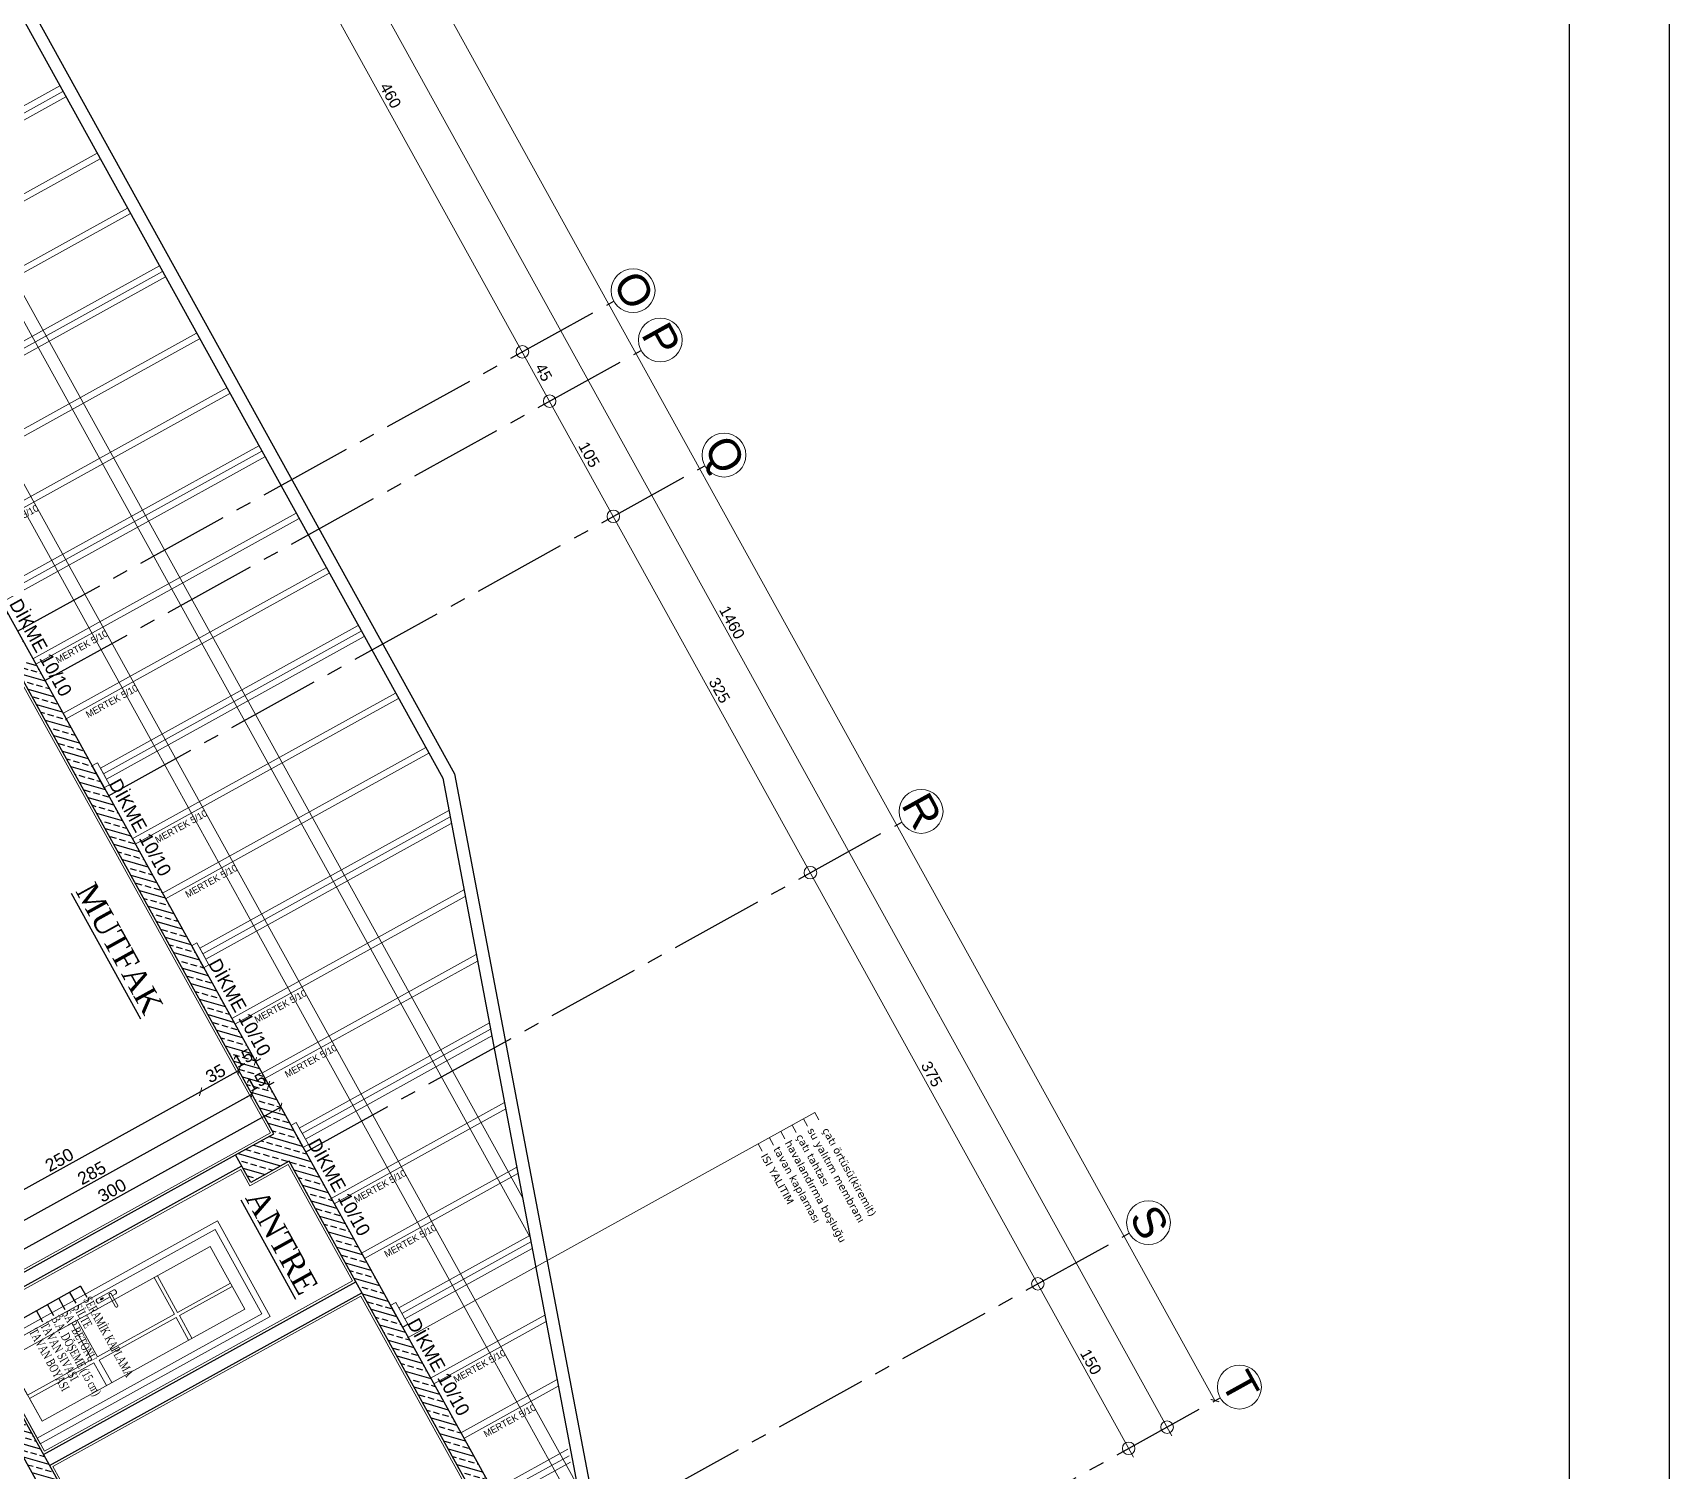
# Model space of a CAD drawing. Header units: millimetres. Extents: x 2232 to 85269, y -3593 to 5869.
# Drawn here: x 10793.9 to 11120.6, y 3424.9 to 3711.7 of the extents above; entities that cross this region are included whole.
import ezdxf

# ---------------------------------------------------------------- set-up
doc = ezdxf.new("R2010")
doc.units = ezdxf.units.MM
for name, pattern in [('CENTER2', [112.5, 75, -12.5, 12.5, -12.5]), ('DASHDOT2', [12.7, 6.35, -3.175, 0, -3.175]), ('DOTX2', [0.5, 0, -0.5])]:
    doc.linetypes.add(name, pattern=pattern)
for name, color, linetype in [("'YAZI", 7, 'Continuous'), ('DOĞRAMA', 33, 'Continuous'), ('GORUNUS', 125, 'Continuous'), ('poz', 1, 'Continuous'), ('Standart', 7, 'Continuous'), ('Yazi', 7, 'Continuous'), ('Ölçülendirme', 7, 'Continuous')]:
    doc.layers.add(name, color=color, linetype=linetype)
for name, color, linetype, lineweight in [('aks', 251, 'DASHDOT2', 35), ('DENIZLIK', 8, 'Continuous', 20), ('duvar', 232, 'Continuous', 30), ('iz', 1, 'DOTX2', 20), ('Kiris', 7, 'Continuous', 30), ('Mertek', 137, 'Continuous', 5), ('sıva iç', 21, 'Continuous', 0), ('yazı', 11, 'Continuous', 20), ('çerceve', 4, 'Continuous', 30), ('ölçü iç', 170, 'Continuous', 9), ('ÖLÇÜ İÇ', 7, 'Continuous', 9)]:
    doc.layers.add(name, color=color, linetype=linetype, lineweight=lineweight)
doc.styles.add('arial_1_18', font='arial.ttf', dxfattribs={"height": 0.2})
doc.styles.add('bergkamp', font='verdana.ttf')
doc.styles.get("Standard").update_dxf_attribs({"font": 'arial.ttf'})
doc.styles.add('Times roman', font='times.ttf')
doc.styles.add('UNIVCH', font='times.ttf', dxfattribs={"width": 0.7})
doc.dimstyles.new('zulay iç ölçü', dxfattribs={"dimtxt": 10, "dimasz": 5, "dimexe": 0.18, "dimexo": 0, "dimgap": 2, "dimtad": 3, "dimdec": 0, "dimzin": 0, "dimdsep": 46, "dimtxsty": 'Standard', "dimblk": 'ARCHTICK', "dimcen": 0.09, "dimse1": 1, "dimse2": 1, "dimadec": 0, "dimazin": 0, "dimtfac": 1, "dimtdec": 0, "dimtix": 1, "dimtofl": 0, "dimtmove": 0, "dimatfit": 3, "dimldrblk": 'ARCHTICK', "dimfxl": 1, "dimtolj": 1, "dimtzin": 0, "dimarcsym": 0})
pattern_1 = [(45, (0, 0), (-7.071068, 7.071068), []), (45, (7.071, 0), (-7.071068, 7.071068), [5, -2.5])]

# ---------------------------------------------------------------- blocks, each defined once
blk = doc.blocks.new('IDE1091Entity57')
at = {"layer": 'Standart', "linetype": 'Continuous', "lineweight": -3}
h = blk.add_hatch(dxfattribs=at)
h.set_pattern_fill('ANSI33', color=171, scale=40, style=0)
h.set_pattern_definition(pattern_1)
h.paths.add_polyline_path([(4705, 1335), (4205, 1335), (4205, 1350), (4705, 1350)])
blk = doc.blocks.new('IDE1091Entity60')
at = {"layer": 'Standart', "linetype": 'Continuous', "lineweight": -3}
h = blk.add_hatch(dxfattribs=at)
h.set_pattern_fill('ANSI33', color=171, scale=40, style=0)
h.set_pattern_definition(pattern_1)
h.paths.add_polyline_path([(4205, 1300), (4180, 1300), (4180, 1350), (4205, 1350)])
blk = doc.blocks.new('IDE1091Entity62')
at = {"layer": 'Standart', "linetype": 'Continuous', "lineweight": -3}
h = blk.add_hatch(dxfattribs=at)
h.set_pattern_fill('ANSI33', color=171, scale=40, style=0)
h.set_pattern_definition(pattern_1)
h.paths.add_polyline_path([(4180, 1335), (3755, 1335), (3755, 1350), (4180, 1350)])
blk = doc.blocks.new('IDE1091Entity145')
at = {"layer": 'Standart', "color": 159, "linetype": 'Continuous', "lineweight": -3}
blk.add_lwpolyline([(4205, 1335), (4205, 1300)], dxfattribs=at)
blk = doc.blocks.new('IDE1091Entity146')
at = {"layer": 'Standart', "color": 159, "linetype": 'Continuous', "lineweight": -3}
blk.add_lwpolyline([(4705, 1335), (4205, 1335)], dxfattribs=at)
blk = doc.blocks.new('IDE1091Entity150')
at = {"layer": 'Standart', "color": 159, "linetype": 'Continuous', "lineweight": -3}
blk.add_lwpolyline([(4180, 1300), (4180, 1335)], dxfattribs=at)
blk = doc.blocks.new('IDE1091Entity151')
at = {"layer": 'Standart', "color": 159, "linetype": 'Continuous', "lineweight": -3}
blk.add_lwpolyline([(4205, 1300), (4180, 1300)], dxfattribs=at)
blk = doc.blocks.new('IDE1091Entity155')
at = {"layer": 'Standart', "color": 159, "linetype": 'Continuous', "lineweight": -3}
blk.add_lwpolyline([(3270, 1350), (4760, 1350)], dxfattribs=at)
blk = doc.blocks.new('IDE1091Entity156')
at = {"layer": 'Standart', "color": 159, "linetype": 'Continuous', "lineweight": -3}
blk.add_lwpolyline([(4180, 1335), (3755, 1335)], dxfattribs=at)
blk = doc.blocks.new('tyutyu')
at = {"layer": 'Standart', "color": 159, "linetype": 'Continuous', "lineweight": -3}
blk.add_lwpolyline([(1030696.5, -396462), (1032156.5, -396462), (1032156.5, -396512)], dxfattribs=at)
at = {"layer": 'Standart'}
for name, p in [('IDE1091Entity155', (1027426.5, -397512)), ('IDE1091Entity62', (1027426.5, -397512)), ('IDE1091Entity60', (1027426.5, -397512)), ('IDE1091Entity57', (1027426.5, -397512)), ('IDE1091Entity156', (1027426.5, -397512)), ('IDE1091Entity150', (1027426.5, -397512)), ('IDE1091Entity145', (1027426.5, -397512)), ('IDE1091Entity146', (1027426.5, -397512)), ('IDE1091Entity151', (1027426.5, -397512)), ('IDE1091Entity57', (1027426.5, -397812)), ('IDE1091Entity146', (1027426.5, -397812))]:
    blk.add_blockref(name, p, dxfattribs=at)
blk = doc.blocks.new('FGDGFDGDF')
at = {"layer": 'DOĞRAMA', "lineweight": 18}
for p, q in [((681226.9, -207243.1), (681226.9, -207453.1)), ((681226.9, -207243.1), (681313.9, -207243.1)), ((681313.9, -207243.1, 0), (681313.9, -207453.1)), ((681313.9, -207243.1, 0), (681313.9, -207453.1)), ((681231.9, -207248.1), (681231.9, -207453.1)), ((681231.9, -207248.1), (681308.9, -207248.1)), ((681308.9, -207248.1), (681308.9, -207453.1)), ((681241.9, -207258.1), (681241.9, -207443.1, 0)), ((681241.9, -207258.1), (681298.9, -207258.1)), ((681262.5, -207258.1), (681262.5, -207306.3)), ((681265.5, -207258.1), (681265.5, -207306.3)), ((681298.9, -207258.1), (681298.9, -207443.1, 0.9)), ((681241.9, -207306.3), (681262.5, -207306.3)), ((681241.9, -207309.3), (681262.5, -207309.3)), ((681262.5, -207309.3), (681262.5, -207379.4)), ((681262.5, -207309.3), (681262.5, -207379.4, 1)), ((681265.5, -207306.3), (681298.9, -207306.3)), ((681265.5, -207309.3), (681265.5, -207379.4)), ((681265.5, -207309.3), (681298.9, -207309.3)), ((681265.5, -207309.3), (681265.5, -207379.4, 1)), ((681292.6, -207346.3), (681292.6, -207346.7)), ((681293.4, -207345.5), (681304.1, -207345.5)), ((681293.4, -207347.5), (681304.1, -207347.5)), ((681302.4, -207342.2), (681302.4, -207345.5)), ((681302.4, -207347.5), (681302.4, -207357.7)), ((681303.4, -207341.2), (681304.9, -207341.2)), ((681304.9, -207346.3), (681304.9, -207346.7)), ((681305.9, -207342.2), (681305.9, -207357.7)), ((681298.9, -207349.6), (681298.9, -207363.1)), ((681303.4, -207358.7), (681304.9, -207358.7)), ((681303.9, -207353.9), (681303.8, -207354.3)), ((681304.5, -207353.9), (681304.6, -207354.3)), ((681308.9, -207373.1, -0.3), (681308.9, -207453.1)), ((681241.9, -207379.4, -0.8), (681262.5, -207379.4, -0.8)), ((681241.9, -207379.4, -0.8), (681262.5, -207379.4, -0.8)), ((681241.9, -207384.4, -0.8), (681262.7, -207384.4, -0.8)), ((681262.7, -207384.4, -0.8), (681262.7, -207443.1)), ((681265.5, -207379.4, -0.8), (681298.9, -207379.4, -0.8)), ((681265.7, -207384.4, -0.8), (681265.7, -207443.1)), ((681265.7, -207384.4, -0.8), (681298.9, -207384.4, -0.8)), ((681226.9, -207453.1), (681313.9, -207453.1)), ((681308.9, -207453.1), (681226.9, -207453.1)), ((681231.9, -207453.1), (681226.9, -207453.1)), ((681226.9, -207453.1), (681313.9, -207453.1)), ((681241.9, -207443.1), (681293.9, -207443.1)), ((681241.9, -207443.1), (681262.7, -207443.1)), ((681265.7, -207443.1), (681298.9, -207443.1))]:
    blk.add_line(p, q, dxfattribs=at)
blk.add_lwpolyline([(681303.8, -207354.3, 0.012607), (681303.8, -207354.5, 0.072446), (681303.8, -207354.7, 0.071795), (681303.9, -207355, 0.083158), (681304, -207355.2, 0.146367), (681304, -207355.3, 0.132534), (681304.2, -207355.4, 0.233641), (681304.3, -207355.3, 0.106696), (681304.4, -207355.2, 0.083158), (681304.5, -207355, 0.071795), (681304.6, -207354.7, 0.072534), (681304.6, -207354.5, 0.012612), (681304.6, -207354.3, 0.114829)], format="xyb", dxfattribs=at)
for centre, radius, start, end in [((681293.4, -207346.3), 0.8, 90, 180), ((681293.4, -207346.7), 0.8, 180, 270), ((681303.4, -207342.2), 1, 90, 180), ((681304.1, -207346.3), 0.8, 0, 90), ((681304.1, -207346.7), 0.8, 270, 0), ((681304.9, -207342.2), 1, 0, 90), ((681303.4, -207357.7), 1, 180, 270), ((681304.2, -207353.2), 0.455, 341.5986, 197.7893), ((681303.3, -207353.7), 0.654, 345.1054, 40.0093), ((681305.1, -207353.7), 0.654, 140.5175, 194.8946), ((681304.9, -207357.7), 1, 270, 0)]:
    blk.add_arc(centre, radius, start, end, dxfattribs=at)
blk = doc.blocks.new('_ArchTick')
at = {"color": 0, "linetype": 'ByBlock', "const_width": 0.15}
blk.add_lwpolyline([(-0.5, -0.5), (0.5, 0.5)], dxfattribs=at)
blk = doc.blocks.new('*D2435')
at = {"layer": 'Defpoints', "color": 0, "transparency": 16777216}
for p in [(661197.5, -126478.5), (661197.5, -126493.5), (661204.5, -126493.5)]:
    blk.add_point(p, dxfattribs=at)
at = {"layer": 'ÖLÇÜ İÇ', "color": 0, "lineweight": -2, "transparency": 16777216}
for p, q in [((661204.5, -126478.5), (661204.5, -126473.5)), ((661204.5, -126493.5), (661204.5, -126498.5))]:
    blk.add_line(p, q, dxfattribs=at)
at = {"layer": 'ÖLÇÜ İÇ', "color": 0, "lineweight": -2, "transparency": 16777216, "xscale": 5, "yscale": 5, "zscale": 5}
for p, rotation in [((661204.5, -126478.5), 270), ((661204.5, -126493.5), 90)]:
    blk.add_blockref('_ArchTick', p, dxfattribs=dict(at, rotation=rotation))
at = {"layer": 'ÖLÇÜ İÇ', "color": 0, "transparency": 16777216, "insert": (661197.5, -126486), "char_height": 10, "attachment_point": 5, "rotation": 90}
blk.add_mtext('\\A1;15', dxfattribs=at)
blk = doc.blocks.new('*D2436')
at = {"layer": 'Defpoints', "color": 0, "transparency": 16777216}
for p in [(661197.5, -126493.5), (661177.2, -126528.5), (661204.5, -126528.5)]:
    blk.add_point(p, dxfattribs=at)
at = {"layer": 'ÖLÇÜ İÇ', "color": 0, "lineweight": -2, "transparency": 16777216}
blk.add_line((661204.5, -126493.5), (661204.5, -126528.5), dxfattribs=at)
at = {"layer": 'ÖLÇÜ İÇ', "color": 0, "lineweight": -2, "transparency": 16777216, "xscale": 5, "yscale": 5, "zscale": 5}
for p, rotation in [((661204.5, -126493.5), 90), ((661204.5, -126528.5), 270)]:
    blk.add_blockref('_ArchTick', p, dxfattribs=dict(at, rotation=rotation))
at = {"layer": 'ÖLÇÜ İÇ', "color": 0, "transparency": 16777216, "insert": (661197.5, -126511), "char_height": 10, "attachment_point": 5, "rotation": 90}
blk.add_mtext('\\A1;35', dxfattribs=at)
blk = doc.blocks.new('*D2437')
at = {"layer": 'Defpoints', "color": 0, "transparency": 16777216}
for p in [(661177.2, -126528.5), (661187, -126778.5), (661204.5, -126778.5)]:
    blk.add_point(p, dxfattribs=at)
at = {"layer": 'ÖLÇÜ İÇ', "color": 0, "lineweight": -2, "transparency": 16777216}
blk.add_line((661204.5, -126528.5), (661204.5, -126778.5), dxfattribs=at)
at = {"layer": 'ÖLÇÜ İÇ', "color": 0, "lineweight": -2, "transparency": 16777216, "xscale": 5, "yscale": 5, "zscale": 5}
for p, rotation in [((661204.5, -126528.5), 90), ((661204.5, -126778.5), 270)]:
    blk.add_blockref('_ArchTick', p, dxfattribs=dict(at, rotation=rotation))
at = {"layer": 'ÖLÇÜ İÇ', "color": 0, "transparency": 16777216, "insert": (661197.5, -126653.5), "char_height": 10, "attachment_point": 5, "rotation": 90}
blk.add_mtext('\\A1;250', dxfattribs=at)
blk = doc.blocks.new('*D2438')
at = {"layer": 'Defpoints', "color": 0, "transparency": 16777216}
for p in [(661246.2, -126478.5), (661246.2, -126778.5), (661246.2, -126778.5)]:
    blk.add_point(p, dxfattribs=at)
at = {"layer": 'ÖLÇÜ İÇ', "color": 0, "lineweight": -2, "transparency": 16777216}
blk.add_line((661246.2, -126478.5), (661246.2, -126778.5), dxfattribs=at)
at = {"layer": 'ÖLÇÜ İÇ', "color": 0, "lineweight": -2, "transparency": 16777216, "xscale": 5, "yscale": 5, "zscale": 5}
for p, rotation in [((661246.2, -126478.5), 90), ((661246.2, -126778.5), 270)]:
    blk.add_blockref('_ArchTick', p, dxfattribs=dict(at, rotation=rotation))
at = {"layer": 'ÖLÇÜ İÇ', "color": 0, "transparency": 16777216, "insert": (661239.2, -126628.5), "char_height": 10, "attachment_point": 5, "rotation": 90}
blk.add_mtext('\\A1;300', dxfattribs=at)
blk = doc.blocks.new('*D2439')
at = {"layer": 'Defpoints', "color": 0, "transparency": 16777216}
for p in [(661221, -126478.5), (661178.9, -126493.5), (661226.2, -126493.5)]:
    blk.add_point(p, dxfattribs=at)
at = {"layer": 'ÖLÇÜ İÇ', "color": 0, "lineweight": -2, "transparency": 16777216}
for p, q in [((661226.2, -126478.5), (661226.2, -126473.5)), ((661226.2, -126493.5), (661226.2, -126498.5))]:
    blk.add_line(p, q, dxfattribs=at)
at = {"layer": 'ÖLÇÜ İÇ', "color": 0, "lineweight": -2, "transparency": 16777216, "xscale": 5, "yscale": 5, "zscale": 5}
for p, rotation in [((661226.2, -126478.5), 270), ((661226.2, -126493.5), 90)]:
    blk.add_blockref('_ArchTick', p, dxfattribs=dict(at, rotation=rotation))
at = {"layer": 'ÖLÇÜ İÇ', "color": 0, "transparency": 16777216, "insert": (661219.2, -126486), "char_height": 10, "attachment_point": 5, "rotation": 90}
blk.add_mtext('\\A1;15', dxfattribs=at)
blk = doc.blocks.new('*D2440')
at = {"layer": 'Defpoints', "color": 0, "transparency": 16777216}
for p in [(661178.9, -126493.5), (661226.2, -126778.5), (661226.2, -126778.5)]:
    blk.add_point(p, dxfattribs=at)
at = {"layer": 'ÖLÇÜ İÇ', "color": 0, "lineweight": -2, "transparency": 16777216}
blk.add_line((661226.2, -126493.5), (661226.2, -126778.5), dxfattribs=at)
at = {"layer": 'ÖLÇÜ İÇ', "color": 0, "lineweight": -2, "transparency": 16777216, "xscale": 5, "yscale": 5, "zscale": 5}
for p, rotation in [((661226.2, -126493.5), 90), ((661226.2, -126778.5), 270)]:
    blk.add_blockref('_ArchTick', p, dxfattribs=dict(at, rotation=rotation))
at = {"layer": 'ÖLÇÜ İÇ', "color": 0, "transparency": 16777216, "insert": (661219.2, -126636), "char_height": 10, "attachment_point": 5, "rotation": 90}
blk.add_mtext('\\A1;285', dxfattribs=at)
blk = doc.blocks.new('*D2445')
at = {"layer": 'Defpoints', "color": 0, "transparency": 16777216}
for p in [(661221, -126478.5), (661178.9, -126493.5), (661226.2, -126493.5)]:
    blk.add_point(p, dxfattribs=at)
at = {"layer": 'ÖLÇÜ İÇ', "color": 0, "lineweight": -2, "transparency": 16777216}
for p, q in [((661226.2, -126478.5), (661226.2, -126473.5)), ((661226.2, -126493.5), (661226.2, -126498.5))]:
    blk.add_line(p, q, dxfattribs=at)
at = {"layer": 'ÖLÇÜ İÇ', "color": 0, "lineweight": -2, "transparency": 16777216, "xscale": 5, "yscale": 5, "zscale": 5}
for p, rotation in [((661226.2, -126478.5), 270), ((661226.2, -126493.5), 90)]:
    blk.add_blockref('_ArchTick', p, dxfattribs=dict(at, rotation=rotation))
at = {"layer": 'ÖLÇÜ İÇ', "color": 0, "transparency": 16777216, "insert": (661219.2, -126486), "char_height": 10, "attachment_point": 5, "rotation": 90}
blk.add_mtext('\\A1;15', dxfattribs=at)
blk = doc.blocks.new('*D2446')
at = {"layer": 'Defpoints', "color": 0, "transparency": 16777216}
for p in [(661178.9, -126493.5), (661226.2, -126778.5), (661226.2, -126778.5)]:
    blk.add_point(p, dxfattribs=at)
at = {"layer": 'ÖLÇÜ İÇ', "color": 0, "lineweight": -2, "transparency": 16777216}
blk.add_line((661226.2, -126493.5), (661226.2, -126778.5), dxfattribs=at)
at = {"layer": 'ÖLÇÜ İÇ', "color": 0, "lineweight": -2, "transparency": 16777216, "xscale": 5, "yscale": 5, "zscale": 5}
for p, rotation in [((661226.2, -126493.5), 90), ((661226.2, -126778.5), 270)]:
    blk.add_blockref('_ArchTick', p, dxfattribs=dict(at, rotation=rotation))
at = {"layer": 'ÖLÇÜ İÇ', "color": 0, "transparency": 16777216, "insert": (661219.2, -126636), "char_height": 10, "attachment_point": 5, "rotation": 90}
blk.add_mtext('\\A1;285', dxfattribs=at)
blk = doc.blocks.new('*D2451')
at = {"layer": 'Defpoints', "color": 0, "transparency": 16777216}
for p in [(661221, -126478.5), (661178.9, -126493.5), (661226.2, -126493.5)]:
    blk.add_point(p, dxfattribs=at)
at = {"layer": 'ÖLÇÜ İÇ', "color": 0, "lineweight": -2, "transparency": 16777216}
for p, q in [((661226.2, -126478.5), (661226.2, -126473.5)), ((661226.2, -126493.5), (661226.2, -126498.5))]:
    blk.add_line(p, q, dxfattribs=at)
at = {"layer": 'ÖLÇÜ İÇ', "color": 0, "lineweight": -2, "transparency": 16777216, "xscale": 5, "yscale": 5, "zscale": 5}
for p, rotation in [((661226.2, -126478.5), 270), ((661226.2, -126493.5), 90)]:
    blk.add_blockref('_ArchTick', p, dxfattribs=dict(at, rotation=rotation))
at = {"layer": 'ÖLÇÜ İÇ', "color": 0, "transparency": 16777216, "insert": (661219.2, -126486), "char_height": 10, "attachment_point": 5, "rotation": 90}
blk.add_mtext('\\A1;15', dxfattribs=at)
blk = doc.blocks.new('*D2452')
at = {"layer": 'Defpoints', "color": 0, "transparency": 16777216}
for p in [(661178.9, -126493.5), (661226.2, -126778.5), (661226.2, -126778.5)]:
    blk.add_point(p, dxfattribs=at)
at = {"layer": 'ÖLÇÜ İÇ', "color": 0, "lineweight": -2, "transparency": 16777216}
blk.add_line((661226.2, -126493.5), (661226.2, -126778.5), dxfattribs=at)
at = {"layer": 'ÖLÇÜ İÇ', "color": 0, "lineweight": -2, "transparency": 16777216, "xscale": 5, "yscale": 5, "zscale": 5}
for p, rotation in [((661226.2, -126493.5), 90), ((661226.2, -126778.5), 270)]:
    blk.add_blockref('_ArchTick', p, dxfattribs=dict(at, rotation=rotation))
at = {"layer": 'ÖLÇÜ İÇ', "color": 0, "transparency": 16777216, "insert": (661219.2, -126636), "char_height": 10, "attachment_point": 5, "rotation": 90}
blk.add_mtext('\\A1;285', dxfattribs=at)
blk = doc.blocks.new('*D2454')
at = {"layer": 'Defpoints', "color": 0, "transparency": 16777216}
for p in [(661221, -126478.5), (661178.9, -126493.5), (661226.2, -126493.5)]:
    blk.add_point(p, dxfattribs=at)
at = {"layer": 'ÖLÇÜ İÇ', "color": 0, "lineweight": -2, "transparency": 16777216}
for p, q in [((661226.2, -126478.5), (661226.2, -126473.5)), ((661226.2, -126493.5), (661226.2, -126498.5))]:
    blk.add_line(p, q, dxfattribs=at)
at = {"layer": 'ÖLÇÜ İÇ', "color": 0, "lineweight": -2, "transparency": 16777216, "xscale": 5, "yscale": 5, "zscale": 5}
for p, rotation in [((661226.2, -126478.5), 270), ((661226.2, -126493.5), 90)]:
    blk.add_blockref('_ArchTick', p, dxfattribs=dict(at, rotation=rotation))
at = {"layer": 'ÖLÇÜ İÇ', "color": 0, "transparency": 16777216, "insert": (661219.2, -126486), "char_height": 10, "attachment_point": 5, "rotation": 90}
blk.add_mtext('\\A1;15', dxfattribs=at)
blk = doc.blocks.new('*D2455')
at = {"layer": 'Defpoints', "color": 0, "transparency": 16777216}
for p in [(661178.9, -126493.5), (661226.2, -126778.5), (661226.2, -126778.5)]:
    blk.add_point(p, dxfattribs=at)
at = {"layer": 'ÖLÇÜ İÇ', "color": 0, "lineweight": -2, "transparency": 16777216}
blk.add_line((661226.2, -126493.5), (661226.2, -126778.5), dxfattribs=at)
at = {"layer": 'ÖLÇÜ İÇ', "color": 0, "lineweight": -2, "transparency": 16777216, "xscale": 5, "yscale": 5, "zscale": 5}
for p, rotation in [((661226.2, -126493.5), 90), ((661226.2, -126778.5), 270)]:
    blk.add_blockref('_ArchTick', p, dxfattribs=dict(at, rotation=rotation))
at = {"layer": 'ÖLÇÜ İÇ', "color": 0, "transparency": 16777216, "insert": (661219.2, -126636), "char_height": 10, "attachment_point": 5, "rotation": 90}
blk.add_mtext('\\A1;285', dxfattribs=at)
blk = doc.blocks.new('*D2456')
at = {"layer": 'Defpoints', "color": 0, "transparency": 16777216}
for p in [(661221, -126478.5), (661178.9, -126493.5), (661226.2, -126493.5)]:
    blk.add_point(p, dxfattribs=at)
at = {"layer": 'ÖLÇÜ İÇ', "color": 0, "lineweight": -2, "transparency": 16777216}
for p, q in [((661226.2, -126478.5), (661226.2, -126473.5)), ((661226.2, -126493.5), (661226.2, -126498.5))]:
    blk.add_line(p, q, dxfattribs=at)
at = {"layer": 'ÖLÇÜ İÇ', "color": 0, "lineweight": -2, "transparency": 16777216, "xscale": 5, "yscale": 5, "zscale": 5}
for p, rotation in [((661226.2, -126478.5), 270), ((661226.2, -126493.5), 90)]:
    blk.add_blockref('_ArchTick', p, dxfattribs=dict(at, rotation=rotation))
at = {"layer": 'ÖLÇÜ İÇ', "color": 0, "transparency": 16777216, "insert": (661219.2, -126486), "char_height": 10, "attachment_point": 5, "rotation": 90}
blk.add_mtext('\\A1;15', dxfattribs=at)
blk = doc.blocks.new('*D2457')
at = {"layer": 'Defpoints', "color": 0, "transparency": 16777216}
for p in [(661178.9, -126493.5), (661226.2, -126778.5), (661226.2, -126778.5)]:
    blk.add_point(p, dxfattribs=at)
at = {"layer": 'ÖLÇÜ İÇ', "color": 0, "lineweight": -2, "transparency": 16777216}
blk.add_line((661226.2, -126493.5), (661226.2, -126778.5), dxfattribs=at)
at = {"layer": 'ÖLÇÜ İÇ', "color": 0, "lineweight": -2, "transparency": 16777216, "xscale": 5, "yscale": 5, "zscale": 5}
for p, rotation in [((661226.2, -126493.5), 90), ((661226.2, -126778.5), 270)]:
    blk.add_blockref('_ArchTick', p, dxfattribs=dict(at, rotation=rotation))
at = {"layer": 'ÖLÇÜ İÇ', "color": 0, "transparency": 16777216, "insert": (661219.2, -126636), "char_height": 10, "attachment_point": 5, "rotation": 90}
blk.add_mtext('\\A1;285', dxfattribs=at)
blk = doc.blocks.new('*D2458')
at = {"layer": 'Defpoints', "color": 0, "transparency": 16777216}
for p in [(661221, -126478.5), (661178.9, -126493.5), (661226.2, -126493.5)]:
    blk.add_point(p, dxfattribs=at)
at = {"layer": 'ÖLÇÜ İÇ', "color": 0, "lineweight": -2, "transparency": 16777216}
for p, q in [((661226.2, -126478.5), (661226.2, -126473.5)), ((661226.2, -126493.5), (661226.2, -126498.5))]:
    blk.add_line(p, q, dxfattribs=at)
at = {"layer": 'ÖLÇÜ İÇ', "color": 0, "lineweight": -2, "transparency": 16777216, "xscale": 5, "yscale": 5, "zscale": 5}
for p, rotation in [((661226.2, -126478.5), 270), ((661226.2, -126493.5), 90)]:
    blk.add_blockref('_ArchTick', p, dxfattribs=dict(at, rotation=rotation))
at = {"layer": 'ÖLÇÜ İÇ', "color": 0, "transparency": 16777216, "insert": (661219.2, -126486), "char_height": 10, "attachment_point": 5, "rotation": 90}
blk.add_mtext('\\A1;15', dxfattribs=at)
blk = doc.blocks.new('*D2459')
at = {"layer": 'Defpoints', "color": 0, "transparency": 16777216}
for p in [(661178.9, -126493.5), (661226.2, -126778.5), (661226.2, -126778.5)]:
    blk.add_point(p, dxfattribs=at)
at = {"layer": 'ÖLÇÜ İÇ', "color": 0, "lineweight": -2, "transparency": 16777216}
blk.add_line((661226.2, -126493.5), (661226.2, -126778.5), dxfattribs=at)
at = {"layer": 'ÖLÇÜ İÇ', "color": 0, "lineweight": -2, "transparency": 16777216, "xscale": 5, "yscale": 5, "zscale": 5}
for p, rotation in [((661226.2, -126493.5), 90), ((661226.2, -126778.5), 270)]:
    blk.add_blockref('_ArchTick', p, dxfattribs=dict(at, rotation=rotation))
at = {"layer": 'ÖLÇÜ İÇ', "color": 0, "transparency": 16777216, "insert": (661219.2, -126636), "char_height": 10, "attachment_point": 5, "rotation": 90}
blk.add_mtext('\\A1;285', dxfattribs=at)
blk = doc.blocks.new('IDE941Entity3926')
at = {"layer": 'Ölçülendirme', "color": 1, "linetype": 'Continuous', "lineweight": 5}
for points in [[(3262, 2723), (4738, 2723)], [(3262, 2688), (4738, 2688)]]:
    blk.add_lwpolyline(points, dxfattribs=at)
for centre in [(3270, 2723), (4730, 2723), (3270, 2688), (3730, 2688), (3775, 2688), (3880, 2688), (4205, 2688), (4580, 2688), (4730, 2688)]:
    blk.add_circle(centre, 5, dxfattribs=at)
at = {"layer": 'Ölçülendirme', "color": 1, "linetype": 'Continuous', "lineweight": 5, "style": 'arial_1_18'}
for s, p in [('1460', (3986, 2725.5)), ('460', (3489.5, 2690.5)), ('45', (3745.5, 2690.5)), ('105', (3817, 2690.5)), ('325', (4032, 2690.5)), ('375', (4382, 2690.5)), ('150', (4644.5, 2690.5))]:
    blk.add_text(s, height=9, dxfattribs=at).set_placement(p)
blk = doc.blocks.new('*D2485')
at = {"layer": 'Defpoints', "color": 0, "transparency": 16777216}
for p in [(1236851.2, -408550.2), (1236851.2, -408550.2), (1241581.2, -408550.2)]:
    blk.add_point(p, dxfattribs=at)
at = {"layer": 'ÖLÇÜ İÇ', "color": 0, "lineweight": -2, "transparency": 16777216}
blk.add_line((1241581.2, -408550.2), (1236851.2, -408550.2), dxfattribs=at)
at = {"layer": 'ÖLÇÜ İÇ', "color": 0, "lineweight": -2, "transparency": 16777216, "xscale": 5, "yscale": 5, "zscale": 5, "rotation": 180}
blk.add_blockref('_ArchTick', (1236851.2, -408550.2), dxfattribs=at)
at = {"layer": 'ÖLÇÜ İÇ', "color": 0, "lineweight": -2, "transparency": 16777216, "xscale": 5, "yscale": 5, "zscale": 5}
blk.add_blockref('_ArchTick', (1241581.2, -408550.2), dxfattribs=at)
at = {"layer": 'ÖLÇÜ İÇ', "color": 0, "transparency": 16777216, "insert": (1239216.2, -408543.2), "char_height": 10, "attachment_point": 5}
blk.add_mtext('\\A1;4730', dxfattribs=at)
blk = doc.blocks.new('DFGFDGHN')
at = {"layer": 'ÖLÇÜ İÇ'}
for base, p1, p2, picture, middle in [((661226.2, -126493.5), (661221, -126478.5), (661178.9, -126493.5), '*D2439', (661219.2, -126486)), ((661226.2, -126493.5), (661221, -126478.5), (661178.9, -126493.5), '*D2445', (661219.2, -126486)), ((661226.2, -126493.5), (661221, -126478.5), (661178.9, -126493.5), '*D2451', (661219.2, -126486)), ((661226.2, -126493.5), (661221, -126478.5), (661178.9, -126493.5), '*D2454', (661219.2, -126486)), ((661226.2, -126493.5), (661221, -126478.5), (661178.9, -126493.5), '*D2456', (661219.2, -126486)), ((661226.2, -126493.5), (661221, -126478.5), (661178.9, -126493.5), '*D2458', (661219.2, -126486)), ((661204.5, -126493.5), (661197.5, -126478.5), (661197.5, -126493.5), '*D2435', (661197.5, -126486)), ((661246.2, -126778.5), (661246.2, -126478.5), (661246.2, -126778.5), '*D2438', (661239.2, -126628.5)), ((661204.5, -126528.5), (661197.5, -126493.5), (661177.2, -126528.5), '*D2436', (661197.5, -126511)), ((661204.5, -126778.5), (661177.2, -126528.5), (661187, -126778.5), '*D2437', (661197.5, -126653.5))]:
    dim = blk.add_linear_dim(base=base, p1=p1, p2=p2, angle=90, dimstyle='zulay iç ölçü', dxfattribs=at)
    dim.commit()
    dim.dimension.update_dxf_attribs({"geometry": picture, "text_midpoint": middle})
for picture in ['*D2440', '*D2446', '*D2452', '*D2455', '*D2457', '*D2459']:
    dim = blk.add_linear_dim(base=(661226.2, -126778.5), p1=(661178.9, -126493.5), p2=(661226.2, -126778.5), angle=90, dimstyle='zulay iç ölçü', override={"dimtmove": 1}, dxfattribs=at)
    dim.commit()
    dim.dimension.update_dxf_attribs({"geometry": picture, "text_midpoint": (661219.2, -126636)})
blk = doc.blocks.new('TTRYRTY')
at = {"layer": 'aks', "color": 251, "linetype": 'CENTER2', "lineweight": -3}
for points in [[(1240581.2, -409089.5), (1240581.2, -408545.4)], [(1240626.2, -409089.5), (1240626.2, -408545.4)], [(1240731.2, -409089.5), (1240731.2, -408545.4)], [(1241056.2, -409089.5), (1241056.2, -408545.4)], [(1241431.2, -409089.5), (1241431.2, -408545.4)], [(1241581.2, -409089.5), (1241581.2, -408545.4)]]:
    blk.add_lwpolyline(points, dxfattribs=at)
at = {"layer": 'aks', "color": 30, "linetype": 'Continuous', "lineweight": 5}
for centre in [(1240581.2, -408527.9), (1240626.2, -408527.9), (1240731.2, -408527.9), (1241056.2, -408527.9), (1241431.2, -408527.9), (1241581.2, -408527.9)]:
    blk.add_circle(centre, 17.5, dxfattribs=at)
at = {"layer": 'DENIZLIK'}
for p, q in [((1240221.8, -408849.3, 1163.8), (1240221.8, -409084.6, 1163.8)), ((1240385.9, -408849.3, 1163.8), (1240385.9, -409084.6, 1163.8)), ((1240549.9, -408849.3, 1163.8), (1240549.9, -409084.6, 1163.8)), ((1240713.9, -408849.3, 1163.8), (1240713.9, -409084.6, 1163.8)), ((1240878, -408859.1, 1163.8), (1240878, -409084.6, 1163.8)), ((1241042, -408912.8, 1163.8), (1241042, -409084.6, 1163.8)), ((1241206, -408966.7, 1163.8), (1241206, -409084.6, 1163.8)), ((1241370.1, -409022.6, 1163.8), (1241370.1, -409084.6, 1163.8))]:
    blk.add_line(p, q, dxfattribs=at)
at = {"layer": 'DENIZLIK', "elevation": 1163.8}
for points in [[(1240226.8, -408849.3), (1240226.8, -409084.6), (1240216.8, -409084.6), (1240216.8, -408849.3)], [(1240390.9, -408849.3), (1240390.9, -409084.6), (1240380.9, -409084.6), (1240380.9, -408849.3)], [(1240554.9, -408849.3), (1240554.9, -409084.6), (1240544.9, -409084.6), (1240544.9, -408849.3)], [(1240718.9, -408849.3), (1240718.9, -409084.6), (1240708.9, -409084.6), (1240708.9, -408849.3)], [(1240883, -408860.7), (1240883, -409084.6), (1240873, -409084.6), (1240873, -408857.5)], [(1241047, -408914.4), (1241047, -409084.6), (1241037, -409084.6), (1241037, -408911.1)], [(1241211, -408968.4), (1241211, -409084.6), (1241201, -409084.6), (1241201, -408965.1)], [(1241375.1, -409024.2), (1241375.1, -409084.6), (1241365.1, -409084.6), (1241365.1, -409021)]]:
    blk.add_lwpolyline(points, dxfattribs=at)
for points in [[(1240703.9, -409084.6), (1240723.9, -409084.6), (1240723.9, -409089.6), (1240703.9, -409089.6)], [(1240868, -409084.6), (1240888, -409084.6), (1240888, -409089.6), (1240868, -409089.6)], [(1241032, -409084.6), (1241052, -409084.6), (1241052, -409089.6), (1241032, -409089.6)], [(1241196, -409084.6), (1241216, -409084.6), (1241216, -409089.6), (1241196, -409089.6)]]:
    blk.add_lwpolyline(points, close=True, dxfattribs=at)
at = {"layer": 'duvar'}
for p, q in [((1241166.2, -409389.5), (1241166.2, -409104.5)), ((1241176.2, -409389.5), (1241176.2, -409104.5)), ((1241031.2, -409389.5), (1241031.2, -409139.5)), ((1241041.2, -409389.5), (1241041.2, -409139.5))]:
    blk.add_line(p, q, dxfattribs=at)
at = {"layer": 'GORUNUS', "lineweight": 30}
for points in [[(1236821.2, -409089.5), (1237582.6, -408839.3), (1240849.8, -408839.3), (1241611.2, -409089.5)], [(1236853.2, -409089.5), (1237584.2, -408849.3), (1240848.2, -408849.3), (1241579.2, -409089.5)]]:
    blk.add_lwpolyline(points, dxfattribs=at)
at = {"layer": 'iz', "ltscale": 50}
for p, q in [((1241581.2, -409089.5), (1236851.2, -409089.5)), ((1241581.2, -409389.5), (1236851.2, -409389.5))]:
    blk.add_line(p, q, dxfattribs=at)
at = {"layer": 'Mertek', "elevation": 1794.9}
for points in [[(1240278.2, -408849.3), (1240278.2, -409089.5)], [(1240283.2, -409089.5), (1240283.2, -408849.3)], [(1240328.1, -408849.3), (1240328.1, -409089.5)], [(1240333.1, -409089.5), (1240333.1, -408849.3)], [(1240442.3, -408849.3), (1240442.3, -409089.5)], [(1240447.3, -409089.5), (1240447.3, -408849.3)], [(1240492.1, -408849.3), (1240492.1, -409089.5)], [(1240497.1, -409089.5), (1240497.1, -408849.3)], [(1240606.3, -408849.3), (1240606.3, -409089.5)], [(1240611.3, -409089.5), (1240611.3, -408849.3)], [(1240656.1, -408849.3), (1240656.1, -409089.5)], [(1240661.1, -409089.5), (1240661.1, -408849.3)], [(1240770.4, -408849.3), (1240770.4, -409089.5)], [(1240775.4, -409089.5), (1240775.4, -408849.3)], [(1240820.2, -408849.3), (1240820.2, -409089.5)], [(1240825.2, -409089.5), (1240825.2, -408849.3)], [(1240934.4, -408877.6), (1240934.4, -409089.5)], [(1240939.4, -409089.5), (1240939.4, -408879.3)], [(1240984.2, -408894), (1240984.2, -409089.5)], [(1240989.2, -409089.5), (1240989.2, -408895.7)], [(1241098.4, -408931.3), (1241098.4, -409089.5)], [(1241103.4, -409089.5), (1241103.4, -408933)], [(1241148.3, -408947.7), (1241148.3, -409089.5)], [(1241153.3, -409089.5), (1241153.3, -408949.4)], [(1241262.5, -408985.3), (1241262.5, -409089.5)], [(1241267.5, -409089.5), (1241267.5, -408987)], [(1241312.3, -409001.7), (1241312.3, -409089.5)], [(1241317.3, -409089.5), (1241317.3, -409003.4)]]:
    blk.add_lwpolyline(points, dxfattribs=at)
at = {"layer": 'poz'}
for p, q in [((1241063, -409298.5), (1241063, -409387.5)), ((1241063, -409298.5), (1241073, -409298.5)), ((1241063, -409308.5), (1241073, -409308.5)), ((1241063, -409318.5), (1241073, -409318.5)), ((1241063, -409328.8), (1241073, -409328.8)), ((1241063, -409338.8), (1241073, -409338.8))]:
    blk.add_line(p, q, dxfattribs=at)
at = {"layer": 'sıva iç', "elevation": 1163.8}
for points in [[(1240141.2, -408955.6), (1241171.7, -408955.6)], [(1240141.2, -408965.6), (1241202.1, -408965.6)], [(1240141.2, -409028.4), (1241393, -409028.4)], [(1240141.2, -409038.4), (1241423.4, -409038.4)]]:
    blk.add_lwpolyline(points, dxfattribs=at)
at = {"layer": 'sıva iç'}
for points in [[(1241029.2, -409139.5), (1241029.2, -409106.5), (1240608.2, -409106.5), (1240608.2, -409141.5), (1240593.2, -409141.5), (1240593.2, -409387.5), (1241029.2, -409387.5)], [(1241164.2, -409106.5), (1241058.2, -409106.5), (1241058.2, -409141.5), (1241043.2, -409141.5), (1241043.2, -409387.5), (1241164.2, -409387.5)], [(1241559.2, -409141.5), (1241554.2, -409141.5), (1241554.2, -409106.5), (1241178.2, -409106.5), (1241178.2, -409387.5), (1241559.2, -409387.5)]]:
    blk.add_lwpolyline(points, close=True, dxfattribs=at)
at = {"layer": 'yazı'}
for p, q in [((1241232.1, -408718.4, 0.4), (1241225.4, -408718.4, 0.4)), ((1241225.4, -409089.5), (1241225.4, -408718.4, 0.4)), ((1241232.1, -408728.8, 0.4), (1241225.4, -408728.8, 0.4)), ((1241232.1, -408739.2, 0.4), (1241225.4, -408739.2, 0.4)), ((1241232.1, -408749.5, 0.4), (1241225.4, -408749.5, 0.4)), ((1241232.1, -408759.9, 0.4), (1241225.4, -408759.9, 0.4)), ((1241232.1, -408770.3, 0.4), (1241225.4, -408770.3, 0.4))]:
    blk.add_line(p, q, dxfattribs=at)
at = {"layer": 'Kiris'}
blk.add_blockref('tyutyu', (209424.7, -12927.5), dxfattribs=at)
at = {"layer": 'Kiris', "xscale": -1}
blk.add_blockref('FGDGFDGDF', (1922384.2, -201934.5), dxfattribs=at)
at = {"layer": 'Standart'}
blk.add_blockref('IDE941Entity3926', (1236851.2, -411316.9), dxfattribs=at)
at = {"layer": 'ölçü iç', "lineweight": 30}
blk.add_blockref('DFGFDGHN', (579769, -282611), dxfattribs=at)
at = {"layer": "'YAZI", "char_height": 4.8, "attachment_point": 7, "rotation": 90}
for insert in [(1240505.2, -409084.7, 2110.2), (1240619.5, -409084.7, 2110.2), (1240669.3, -409084.7, 2110.2), (1240783.5, -409084.7, 2110.2), (1240833.3, -409084.7, 2110.2), (1240947.5, -409084.7, 2110.2), (1240997.4, -409084.7, 2110.2), (1241111.6, -409084.7, 2110.2), (1241161.4, -409084.7, 2110.2), (1241275.6, -409084.7, 2110.2), (1241325.4, -409084.7, 2110.2)]:
    blk.add_mtext_dynamic_manual_height_columns('\\A1;\\pxqc;{\\fBahnschrift SemiLight|b0|i0|c162|p34;\\H1.125x;MERTEK 5/10}', width=68.058, gutter_width=25, heights=[0], dxfattribs=dict(at, insert=insert))
at = {"layer": "'YAZI", "char_height": 9.6, "attachment_point": 1}
for insert in [(1240533.5, -409074.2, 1163.8), (1240697.5, -409074.2, 1163.8), (1240861.6, -409074.2, 1163.8), (1241025.6, -409074.2, 1163.8), (1241189.6, -409074.2, 1163.8)]:
    blk.add_mtext_dynamic_manual_height_columns('\\A1;\\pxqc;{\\fBahnschrift SemiLight|b0|i0|c162|p34;\\H1.125x;DİKME 10/10}', width=136.115, gutter_width=50, heights=[0], dxfattribs=dict(at, insert=insert))
at = {"layer": 'aks', "color": 1, "linetype": 'Continuous', "lineweight": 5, "style": 'arial_1_18'}
for s, p in [('O', (1240567.6, -408539.6)), ('P', (1240614.6, -408539.6)), ('Q', (1240717.6, -408539.6)), ('R', (1241043.6, -408539.6)), ('S', (1241419.6, -408539.6)), ('T', (1241570.5, -408539.6))]:
    blk.add_text(s, height=25, dxfattribs=at).set_placement(p)
at = {"layer": 'Yazi', "style": 'Times roman'}
for s, p in [('%%UMUTFAK', (1240784.8, -409149.7)), ('%%UANTRE', (1241064.6, -409149.7))]:
    blk.add_text(s, height=17.99, dxfattribs=at).set_placement(p)
at = {"layer": 'Yazi', "style": 'UNIVCH', "width": 0.7}
for s, height, p in [('SERAMİK KAPLAMA', 6.998, (1241073.2, -409302)), ('ŞİLTE', 7, (1241074.6, -409311.9)), ('ŞAP BETONU', 7, (1241074.6, -409322)), ('B.A. DÖŞEME (15 cm)', 6.998, (1241074.1, -409331.8)), ('TAVAN SIVASI', 6.998, (1241074.6, -409342)), ('TAVAN BOYASI', 6.998, (1241074.6, -409352.2))]:
    blk.add_text(s, height=height, dxfattribs=at).set_placement(p)
at = {"layer": 'yazı', "style": 'bergkamp'}
for s, p in [('çatı örtüsü(kiremit)', (1241240.5, -408720.3, 0.4)), ('su yalıtım membranı', (1241234.9, -408730.7, 0.4)), ('çatı tahtası', (1241234.9, -408741.1, 0.4)), ('havalandırma boşluğu', (1241234.9, -408751.3, 0.4)), ('tavan kaplaması ', (1241234.9, -408761.8, 0.4)), ('ISI YALITIM', (1241234.8, -408773.2, 0.4))]:
    blk.add_text(s, height=6, dxfattribs=at).set_placement(p)
at = {"layer": 'ÖLÇÜ İÇ', "color": 1}
dim = blk.add_linear_dim(base=(1236851.2, -408550.2), p1=(1241581.2, -408550.2), p2=(1236851.2, -408550.2), dimstyle='zulay iç ölçü', dxfattribs=at)
dim.commit()
dim.dimension.update_dxf_attribs({"geometry": '*D2485', "text_midpoint": (1239216.2, -408543.2)})
blk = doc.blocks.new('GGGGG')
at = {"layer": 'sıva iç', "rotation": 298.9508757840127}
blk.add_blockref('TTRYRTY', (914553.9, 843877.3), dxfattribs=at)

msp = doc.modelspace()

# ---------------------------------------------------------------- linework, layer by layer
at = {"layer": 'çerceve'}
for points in [[(11120.55, 1368.75), (7226.46, 1368.75), (7226.46, 5868.75), (11120.55, 5868.75)], [(11100.55, 1389.19), (7246.46, 1388.75), (7246.46, 5851.25), (11100.55, 5851.25)]]:
    msp.add_lwpolyline(points, close=True, dxfattribs=at)

# ---------------------------------------------------------------- block references
at = {"layer": 'ÖLÇÜ İÇ', "xscale": 0.25, "yscale": 0.25, "zscale": 0.25}
msp.add_blockref('GGGGG', (-278484.47, 113516.85), dxfattribs=at)

doc.saveas('drawing.dxf')
